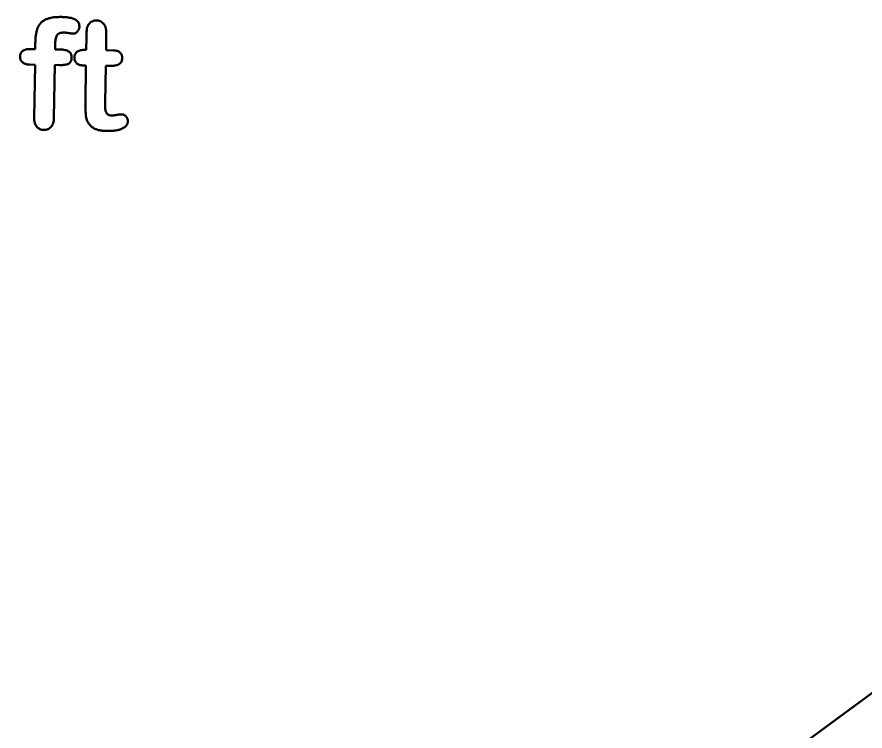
# Model space of a CAD drawing. Header units: millimetres. Extents: x -232 to 1390, y -69 to 653.
# Drawn here: x 148.338 to 150.585, y 514.525 to 516.417 of the extents above; entities that cross this region are included whole.
import ezdxf

# ---------------------------------------------------------------- set-up
doc = ezdxf.new("R2010")
doc.units = ezdxf.units.MM
doc.layers.add('Видимый контур (ГОСТ)', color=7, linetype='Continuous', lineweight=50)

msp = doc.modelspace()

# ---------------------------------------------------------------- linework, layer by layer
at = {"layer": 'Видимый контур (ГОСТ)'}
for p, q in [((148.3861, 516.3321), (148.3863, 516.3485)), ((148.5211, 516.3299), (148.5216, 516.3626)), ((148.5742, 516.3661), (148.5736, 516.329)), ((148.3733, 516.3322), (148.3861, 516.3321)), ((148.4388, 516.3438), (148.4386, 516.3312)), ((148.4386, 516.3312), (148.4519, 516.331)), ((148.5152, 516.33), (148.5211, 516.3299)), ((148.5736, 516.329), (148.5934, 516.3287)), ((148.3855, 516.2908), (148.3706, 516.291)), ((148.3833, 516.1505), (148.3855, 516.2908)), ((148.438, 516.29), (148.4358, 516.1497)), ((148.4513, 516.2897), (148.438, 516.29)), ((148.5204, 516.2886), (148.5133, 516.2887)), ((148.5189, 516.1869), (148.5204, 516.2886)), ((148.5729, 516.2878), (148.5714, 516.1906)), ((148.583, 516.2876), (148.5729, 516.2878))]:
    msp.add_line(p, q, dxfattribs=at)
msp.add_circle((155.1994, 508.1501), 7.94, dxfattribs=at)
for points, knots in [([(148.3863, 516.3485), (148.3865, 516.3526), (148.3867, 516.3603), (148.3881, 516.3712), (148.3901, 516.3808), (148.3929, 516.3891), (148.3967, 516.3963), (148.4016, 516.4024), (148.4077, 516.4074), (148.4148, 516.4113), (148.4233, 516.4141), (148.433, 516.4162), (148.4442, 516.4172), (148.452, 516.4172), (148.4562, 516.4172)], [0, 0, 0, 0, 0.106046, 0.200983, 0.285384, 0.36092, 0.430419, 0.49667, 0.563568, 0.632865, 0.708882, 0.794778, 0.891511, 1, 1, 1, 1]), ([(148.4562, 516.4172), (148.4599, 516.4171), (148.4668, 516.4169), (148.4764, 516.4156), (148.4847, 516.4137), (148.4914, 516.4109), (148.4967, 516.4074), (148.5005, 516.403), (148.5028, 516.3978), (148.503, 516.394), (148.5031, 516.3921)], [0, 0, 0, 0, 0.187085, 0.350648, 0.491138, 0.612496, 0.716963, 0.810884, 0.90252, 1, 1, 1, 1]), ([(148.5031, 516.3921), (148.503, 516.3908), (148.5028, 516.3883), (148.5018, 516.3847), (148.5002, 516.3815), (148.498, 516.3786), (148.4954, 516.3761), (148.4925, 516.3744), (148.4894, 516.3732), (148.4872, 516.3732), (148.4861, 516.3731)], [0, 0, 0, 0, 0.135984, 0.267702, 0.393281, 0.52391, 0.651947, 0.768596, 0.883055, 1, 1, 1, 1]), ([(148.5216, 516.3626), (148.5216, 516.3646), (148.5217, 516.3686), (148.522, 516.3741), (148.5222, 516.3789), (148.5226, 516.3842), (148.5236, 516.3901), (148.5256, 516.3941), (148.5265, 516.396)], [0, 0, 0, 0, 0.181812, 0.344871, 0.48566, 0.606143, 0.812644, 1, 1, 1, 1]), ([(148.5265, 516.396), (148.5277, 516.3977), (148.5301, 516.4013), (148.5345, 516.4045), (148.5385, 516.4064), (148.5417, 516.4075), (148.545, 516.4081), (148.5473, 516.4082), (148.5485, 516.4082)], [0, 0, 0, 0, 0.238704, 0.485435, 0.612139, 0.739117, 0.868214, 1, 1, 1, 1]), ([(148.5485, 516.4082), (148.5501, 516.4081), (148.5533, 516.4078), (148.5581, 516.4062), (148.5625, 516.4037), (148.5651, 516.4013), (148.5664, 516.4001)], [0, 0, 0, 0, 0.242482, 0.483712, 0.734466, 1, 1, 1, 1]), ([(148.5664, 516.4001), (148.5673, 516.3992), (148.5689, 516.3974), (148.5708, 516.3944), (148.5723, 516.391), (148.5731, 516.3873), (148.5737, 516.383), (148.574, 516.3781), (148.5742, 516.3724), (148.5742, 516.3683), (148.5742, 516.3661)], [0, 0, 0, 0, 0.101806, 0.202335, 0.301785, 0.405907, 0.522944, 0.660406, 0.818815, 1, 1, 1, 1]), ([(148.4623, 516.3759), (148.46, 516.3758), (148.4559, 516.3758), (148.4504, 516.3743), (148.446, 516.3717), (148.4431, 516.3678), (148.4413, 516.363), (148.4399, 516.3574), (148.4391, 516.3509), (148.4389, 516.3462), (148.4388, 516.3438)], [0, 0, 0, 0, 0.144583, 0.265606, 0.368524, 0.467781, 0.575679, 0.699716, 0.840253, 1, 1, 1, 1]), ([(148.4861, 516.3731), (148.4855, 516.3732), (148.4841, 516.3732), (148.4816, 516.3735), (148.4787, 516.3739), (148.4741, 516.3747), (148.4686, 516.3755), (148.4643, 516.3758), (148.4623, 516.3759)], [0, 0, 0, 0, 0.078205, 0.178685, 0.304247, 0.455021, 0.753056, 1, 1, 1, 1]), ([(148.3459, 516.3122), (148.3459, 516.3138), (148.3461, 516.3169), (148.3475, 516.3211), (148.3497, 516.3248), (148.3529, 516.3276), (148.3568, 516.3299), (148.3616, 516.3314), (148.3672, 516.3321), (148.3711, 516.3322), (148.3733, 516.3322)], [0, 0, 0, 0, 0.124652, 0.237569, 0.342935, 0.450003, 0.563919, 0.691188, 0.834976, 1, 1, 1, 1]), ([(148.4519, 516.331), (148.4543, 516.3309), (148.4588, 516.3308), (148.4651, 516.3297), (148.4705, 516.3282), (148.4749, 516.3259), (148.4784, 516.3231), (148.4808, 516.3195), (148.4823, 516.3154), (148.4824, 516.3124), (148.4824, 516.3108)], [0, 0, 0, 0, 0.174705, 0.32857, 0.461816, 0.578521, 0.684193, 0.785275, 0.887534, 1, 1, 1, 1]), ([(148.4897, 516.3098), (148.4898, 516.3113), (148.49, 516.314), (148.4913, 516.318), (148.4934, 516.3216), (148.4963, 516.3246), (148.5, 516.3271), (148.5044, 516.3289), (148.5096, 516.3299), (148.5132, 516.3299), (148.5152, 516.33)], [0, 0, 0, 0, 0.117636, 0.228581, 0.33847, 0.452921, 0.572879, 0.700788, 0.841214, 1, 1, 1, 1]), ([(148.5934, 516.3287), (148.5952, 516.3286), (148.5986, 516.3284), (148.6034, 516.3274), (148.6075, 516.3255), (148.6108, 516.3228), (148.6135, 516.3197), (148.6153, 516.316), (148.6165, 516.3121), (148.6166, 516.3093), (148.6166, 516.3078)], [0, 0, 0, 0, 0.153507, 0.290188, 0.415113, 0.533498, 0.650343, 0.762605, 0.878369, 1, 1, 1, 1]), ([(148.3706, 516.291), (148.3687, 516.2911), (148.3651, 516.2913), (148.36, 516.2924), (148.3557, 516.2944), (148.3521, 516.297), (148.3492, 516.3002), (148.3471, 516.3038), (148.346, 516.3079), (148.3459, 516.3107), (148.3459, 516.3122)], [0, 0, 0, 0, 0.155277, 0.294231, 0.422041, 0.542034, 0.6573, 0.767323, 0.879964, 1, 1, 1, 1]), ([(148.4824, 516.3108), (148.4823, 516.3087), (148.4821, 516.3048), (148.4806, 516.2995), (148.4778, 516.2955), (148.4739, 516.293), (148.4693, 516.2915), (148.4639, 516.2904), (148.4578, 516.2898), (148.4535, 516.2898), (148.4513, 516.2897)], [0, 0, 0, 0, 0.145351, 0.267317, 0.372069, 0.472336, 0.581587, 0.704745, 0.844634, 1, 1, 1, 1]), ([(148.5133, 516.2887), (148.5115, 516.2888), (148.508, 516.289), (148.5032, 516.2902), (148.499, 516.2921), (148.4955, 516.2947), (148.4929, 516.2979), (148.491, 516.3015), (148.4898, 516.3055), (148.4898, 516.3084), (148.4897, 516.3098)], [0, 0, 0, 0, 0.15331, 0.291937, 0.416859, 0.537429, 0.652879, 0.763801, 0.878183, 1, 1, 1, 1]), ([(148.6166, 516.3078), (148.6165, 516.306), (148.6162, 516.3027), (148.6145, 516.298), (148.6116, 516.2943), (148.6076, 516.2916), (148.6027, 516.2897), (148.597, 516.2884), (148.5903, 516.2876), (148.5855, 516.2876), (148.583, 516.2876)], [0, 0, 0, 0, 0.120646, 0.227713, 0.328029, 0.432839, 0.54796, 0.680452, 0.830164, 1, 1, 1, 1]), ([(148.5714, 516.1906), (148.5714, 516.1886), (148.5714, 516.185), (148.5714, 516.1799), (148.5717, 516.1755), (148.5719, 516.1717), (148.5725, 516.1684), (148.5735, 516.1655), (148.5748, 516.1629), (148.5765, 516.1605), (148.5788, 516.1586), (148.5817, 516.1573), (148.5852, 516.1564), (148.5878, 516.1563), (148.5891, 516.1562)], [0, 0, 0, 0, 0.129767, 0.245124, 0.343572, 0.426411, 0.498396, 0.56762, 0.630932, 0.694637, 0.759755, 0.829523, 0.909319, 1, 1, 1, 1]), ([(148.5758, 516.1152), (148.5738, 516.1153), (148.5699, 516.1154), (148.5643, 516.1159), (148.559, 516.1165), (148.5542, 516.1176), (148.5497, 516.1188), (148.5456, 516.1203), (148.5418, 516.122), (148.5374, 516.1247), (148.5326, 516.1286), (148.528, 516.1342), (148.5243, 516.1405), (148.5219, 516.1477), (148.5204, 516.1559), (148.5194, 516.1651), (148.5188, 516.1756), (148.5188, 516.183), (148.5189, 516.1869)], [0, 0, 0, 0, 0.055524, 0.107923, 0.157311, 0.203395, 0.246283, 0.286901, 0.325348, 0.361449, 0.430261, 0.496284, 0.562807, 0.631784, 0.707737, 0.793694, 0.891211, 1, 1, 1, 1]), ([(148.4087, 516.1179), (148.4069, 516.118), (148.4034, 516.1182), (148.3985, 516.1199), (148.394, 516.1227), (148.3901, 516.1264), (148.3868, 516.1311), (148.3846, 516.1368), (148.3834, 516.1434), (148.3833, 516.148), (148.3833, 516.1505)], [0, 0, 0, 0, 0.115175, 0.225378, 0.334339, 0.450042, 0.570431, 0.699156, 0.840045, 1, 1, 1, 1]), ([(148.4358, 516.1497), (148.4357, 516.1472), (148.4355, 516.1426), (148.4339, 516.136), (148.4316, 516.1304), (148.4281, 516.1258), (148.4241, 516.1221), (148.4195, 516.1196), (148.4143, 516.118), (148.4106, 516.1179), (148.4087, 516.1179)], [0, 0, 0, 0, 0.157206, 0.29779, 0.42534, 0.544494, 0.658113, 0.768891, 0.880282, 1, 1, 1, 1]), ([(148.5891, 516.1562), (148.59, 516.1562), (148.5918, 516.1563), (148.5948, 516.1566), (148.5983, 516.157), (148.602, 516.1578), (148.6057, 516.1584), (148.609, 516.1589), (148.612, 516.1591), (148.6138, 516.1592), (148.6147, 516.1592)], [0, 0, 0, 0, 0.100134, 0.216725, 0.352189, 0.502575, 0.654808, 0.788018, 0.902141, 1, 1, 1, 1]), ([(148.6147, 516.1592), (148.6157, 516.1591), (148.6178, 516.159), (148.6209, 516.1579), (148.6238, 516.1562), (148.6264, 516.1539), (148.6286, 516.1511), (148.6303, 516.148), (148.6312, 516.1445), (148.6313, 516.1422), (148.6314, 516.141)], [0, 0, 0, 0, 0.116351, 0.231474, 0.353407, 0.480928, 0.612031, 0.738505, 0.866797, 1, 1, 1, 1]), ([(148.6314, 516.141), (148.6313, 516.1399), (148.6312, 516.1379), (148.6304, 516.1349), (148.6293, 516.1321), (148.6277, 516.1296), (148.6256, 516.1272), (148.6231, 516.125), (148.6201, 516.1231), (148.6168, 516.1213), (148.613, 516.1198), (148.6088, 516.1185), (148.6042, 516.1174), (148.5993, 516.1164), (148.594, 516.1158), (148.5882, 516.1154), (148.5821, 516.1152), (148.578, 516.1152), (148.5758, 516.1152)], [0, 0, 0, 0, 0.046137, 0.090701, 0.134637, 0.178641, 0.224705, 0.273869, 0.325789, 0.381613, 0.442613, 0.507033, 0.575768, 0.649877, 0.729317, 0.814467, 0.904667, 1, 1, 1, 1])]:
    msp.add_open_spline(points, degree=3, knots=knots, dxfattribs=at)

doc.saveas('drawing.dxf')
